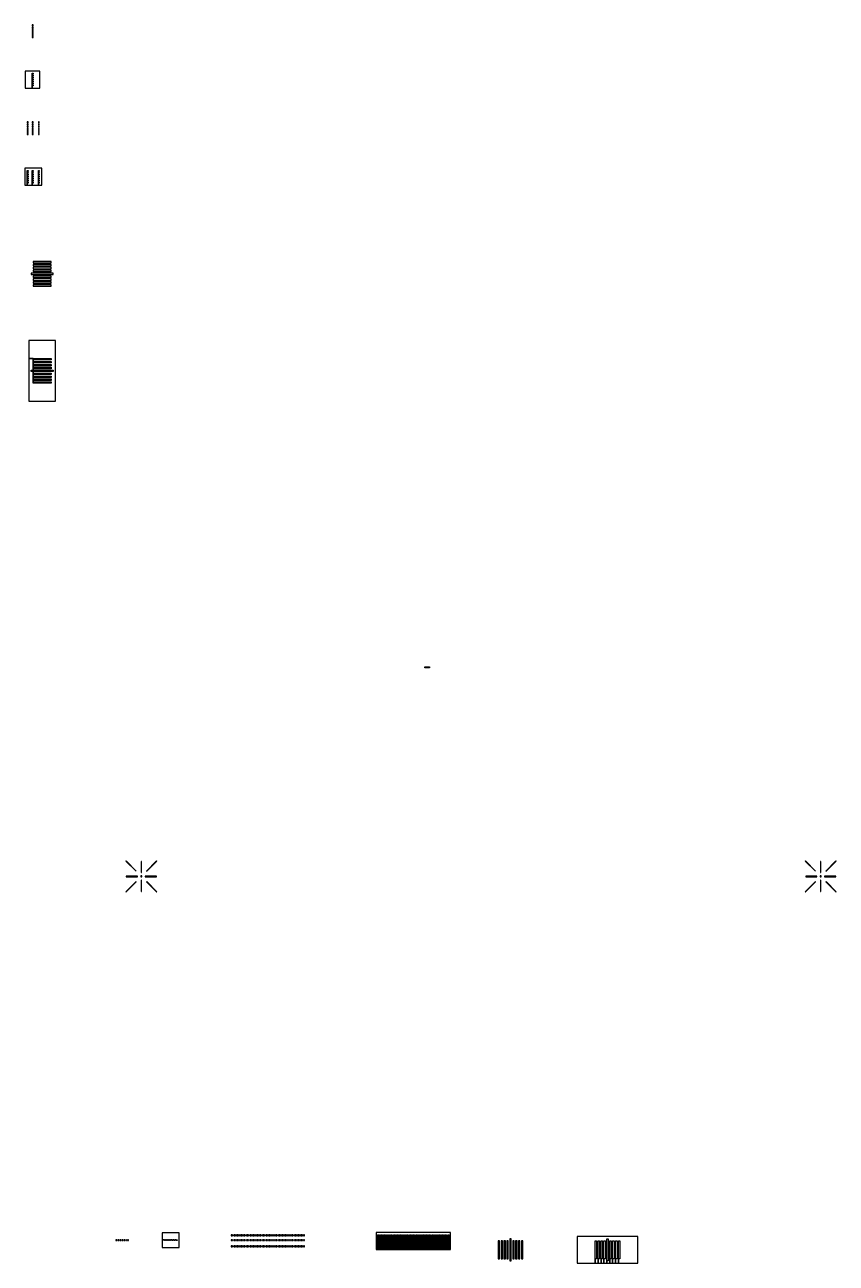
# Model space of a CAD drawing. Extents: x -7680 to 7294, y -7673 to 5744.
# Drawn here: x -7680 to -4336, y -5594 to -492 of the extents above; entities that cross this region are included whole.
import ezdxf

# ---------------------------------------------------------------- set-up
doc = ezdxf.new("R2010")
doc.units = 0
doc.layers.get('0').update_dxf_attribs({"linetype": 'CONTINUOUS'})

msp = doc.modelspace()

# ---------------------------------------------------------------- linework, layer by layer
for points in [[(-7650.5, -495.5), (-7646.5, -495.5), (-7646.5, -491.5), (-7650.5, -491.5), (-7650.5, -495.5)], [(-7650.5, -495.5), (-7646.5, -495.5), (-7646.5, -491.5), (-7650.5, -491.5), (-7650.5, -495.5)], [(-7650.5, -503.5), (-7646.5, -503.5), (-7646.5, -499.5), (-7650.5, -499.5), (-7650.5, -503.5)], [(-7650.5, -503.5), (-7646.5, -503.5), (-7646.5, -499.5), (-7650.5, -499.5), (-7650.5, -503.5)], [(-7650.5, -511.5), (-7646.5, -511.5), (-7646.5, -507.5), (-7650.5, -507.5), (-7650.5, -511.5)], [(-7650.5, -511.5), (-7646.5, -511.5), (-7646.5, -507.5), (-7650.5, -507.5), (-7650.5, -511.5)], [(-7650.5, -519.5), (-7646.5, -519.5), (-7646.5, -515.5), (-7650.5, -515.5), (-7650.5, -519.5)], [(-7650.5, -519.5), (-7646.5, -519.5), (-7646.5, -515.5), (-7650.5, -515.5), (-7650.5, -519.5)], [(-7650.5, -527.5), (-7646.5, -527.5), (-7646.5, -523.5), (-7650.5, -523.5), (-7650.5, -527.5)], [(-7650.5, -527.5), (-7646.5, -527.5), (-7646.5, -523.5), (-7650.5, -523.5), (-7650.5, -527.5)], [(-7650.5, -535.5), (-7646.5, -535.5), (-7646.5, -531.5), (-7650.5, -531.5), (-7650.5, -535.5)], [(-7650.5, -535.5), (-7646.5, -535.5), (-7646.5, -531.5), (-7650.5, -531.5), (-7650.5, -535.5)], [(-7650.5, -543.5), (-7646.5, -543.5), (-7646.5, -539.5), (-7650.5, -539.5), (-7650.5, -543.5)], [(-7650.5, -543.5), (-7646.5, -543.5), (-7646.5, -539.5), (-7650.5, -539.5), (-7650.5, -543.5)], [(-7678.5, -752.5), (-7650.5, -752.5), (-7650.5, -691.5), (-7646.5, -691.5), (-7646.5, -695.5), (-7650.5, -695.5), (-7650.5, -699.5), (-7646.5, -699.5), (-7646.5, -703.5), (-7650.5, -703.5), (-7650.5, -707.5), (-7646.5, -707.5), (-7646.5, -711.5), (-7650.5, -711.5), (-7650.5, -715.5), (-7646.5, -715.5), (-7646.5, -719.5), (-7650.5, -719.5), (-7650.5, -723.5), (-7646.5, -723.5), (-7646.5, -727.5), (-7650.5, -727.5), (-7650.5, -731.5), (-7646.5, -731.5), (-7646.5, -735.5), (-7650.5, -735.5), (-7650.5, -739.5), (-7646.5, -739.5), (-7646.5, -743.5), (-7650.5, -743.5), (-7650.5, -752.5), (-7618.5, -752.5), (-7618.5, -682.5), (-7678.5, -682.5), (-7678.5, -752.5)], [(-7678.5, -752.5), (-7650.5, -752.5), (-7650.5, -691.5), (-7646.5, -691.5), (-7646.5, -695.5), (-7650.5, -695.5), (-7650.5, -699.5), (-7646.5, -699.5), (-7646.5, -703.5), (-7650.5, -703.5), (-7650.5, -707.5), (-7646.5, -707.5), (-7646.5, -711.5), (-7650.5, -711.5), (-7650.5, -715.5), (-7646.5, -715.5), (-7646.5, -719.5), (-7650.5, -719.5), (-7650.5, -723.5), (-7646.5, -723.5), (-7646.5, -727.5), (-7650.5, -727.5), (-7650.5, -731.5), (-7646.5, -731.5), (-7646.5, -735.5), (-7650.5, -735.5), (-7650.5, -739.5), (-7646.5, -739.5), (-7646.5, -743.5), (-7650.5, -743.5), (-7650.5, -752.5), (-7618.5, -752.5), (-7618.5, -682.5), (-7678.5, -682.5), (-7678.5, -752.5)], [(-7670.5, -895.5), (-7666.5, -895.5), (-7666.5, -891.5), (-7670.5, -891.5), (-7670.5, -895.5)], [(-7670.5, -895.5), (-7666.5, -895.5), (-7666.5, -891.5), (-7670.5, -891.5), (-7670.5, -895.5)], [(-7670.5, -903.5), (-7666.5, -903.5), (-7666.5, -899.5), (-7670.5, -899.5), (-7670.5, -903.5)], [(-7670.5, -903.5), (-7666.5, -903.5), (-7666.5, -899.5), (-7670.5, -899.5), (-7670.5, -903.5)], [(-7670.5, -911.5), (-7666.5, -911.5), (-7666.5, -907.5), (-7670.5, -907.5), (-7670.5, -911.5)], [(-7670.5, -911.5), (-7666.5, -911.5), (-7666.5, -907.5), (-7670.5, -907.5), (-7670.5, -911.5)], [(-7670.5, -919.5), (-7666.5, -919.5), (-7666.5, -915.5), (-7670.5, -915.5), (-7670.5, -919.5)], [(-7670.5, -919.5), (-7666.5, -919.5), (-7666.5, -915.5), (-7670.5, -915.5), (-7670.5, -919.5)], [(-7650.5, -895.5), (-7646.5, -895.5), (-7646.5, -891.5), (-7650.5, -891.5), (-7650.5, -895.5)], [(-7650.5, -895.5), (-7646.5, -895.5), (-7646.5, -891.5), (-7650.5, -891.5), (-7650.5, -895.5)], [(-7650.5, -903.5), (-7646.5, -903.5), (-7646.5, -899.5), (-7650.5, -899.5), (-7650.5, -903.5)], [(-7650.5, -903.5), (-7646.5, -903.5), (-7646.5, -899.5), (-7650.5, -899.5), (-7650.5, -903.5)], [(-7650.5, -911.5), (-7646.5, -911.5), (-7646.5, -907.5), (-7650.5, -907.5), (-7650.5, -911.5)], [(-7650.5, -911.5), (-7646.5, -911.5), (-7646.5, -907.5), (-7650.5, -907.5), (-7650.5, -911.5)], [(-7650.5, -919.5), (-7646.5, -919.5), (-7646.5, -915.5), (-7650.5, -915.5), (-7650.5, -919.5)], [(-7650.5, -919.5), (-7646.5, -919.5), (-7646.5, -915.5), (-7650.5, -915.5), (-7650.5, -919.5)], [(-7624.5, -895.5), (-7620.5, -895.5), (-7620.5, -891.5), (-7624.5, -891.5), (-7624.5, -895.5)], [(-7624.5, -895.5), (-7620.5, -895.5), (-7620.5, -891.5), (-7624.5, -891.5), (-7624.5, -895.5)], [(-7624.5, -903.5), (-7620.5, -903.5), (-7620.5, -899.5), (-7624.5, -899.5), (-7624.5, -903.5)], [(-7624.5, -903.5), (-7620.5, -903.5), (-7620.5, -899.5), (-7624.5, -899.5), (-7624.5, -903.5)], [(-7624.5, -911.5), (-7620.5, -911.5), (-7620.5, -907.5), (-7624.5, -907.5), (-7624.5, -911.5)], [(-7624.5, -911.5), (-7620.5, -911.5), (-7620.5, -907.5), (-7624.5, -907.5), (-7624.5, -911.5)], [(-7624.5, -919.5), (-7620.5, -919.5), (-7620.5, -915.5), (-7624.5, -915.5), (-7624.5, -919.5)], [(-7624.5, -919.5), (-7620.5, -919.5), (-7620.5, -915.5), (-7624.5, -915.5), (-7624.5, -919.5)], [(-7670.5, -927.5), (-7666.5, -927.5), (-7666.5, -923.5), (-7670.5, -923.5), (-7670.5, -927.5)], [(-7670.5, -927.5), (-7666.5, -927.5), (-7666.5, -923.5), (-7670.5, -923.5), (-7670.5, -927.5)], [(-7670.5, -935.5), (-7666.5, -935.5), (-7666.5, -931.5), (-7670.5, -931.5), (-7670.5, -935.5)], [(-7670.5, -935.5), (-7666.5, -935.5), (-7666.5, -931.5), (-7670.5, -931.5), (-7670.5, -935.5)], [(-7670.5, -943.5), (-7666.5, -943.5), (-7666.5, -939.5), (-7670.5, -939.5), (-7670.5, -943.5)], [(-7670.5, -943.5), (-7666.5, -943.5), (-7666.5, -939.5), (-7670.5, -939.5), (-7670.5, -943.5)], [(-7650.5, -927.5), (-7646.5, -927.5), (-7646.5, -923.5), (-7650.5, -923.5), (-7650.5, -927.5)], [(-7650.5, -927.5), (-7646.5, -927.5), (-7646.5, -923.5), (-7650.5, -923.5), (-7650.5, -927.5)], [(-7650.5, -935.5), (-7646.5, -935.5), (-7646.5, -931.5), (-7650.5, -931.5), (-7650.5, -935.5)], [(-7650.5, -935.5), (-7646.5, -935.5), (-7646.5, -931.5), (-7650.5, -931.5), (-7650.5, -935.5)], [(-7650.5, -943.5), (-7646.5, -943.5), (-7646.5, -939.5), (-7650.5, -939.5), (-7650.5, -943.5)], [(-7650.5, -943.5), (-7646.5, -943.5), (-7646.5, -939.5), (-7650.5, -939.5), (-7650.5, -943.5)], [(-7624.5, -927.5), (-7620.5, -927.5), (-7620.5, -923.5), (-7624.5, -923.5), (-7624.5, -927.5)], [(-7624.5, -927.5), (-7620.5, -927.5), (-7620.5, -923.5), (-7624.5, -923.5), (-7624.5, -927.5)], [(-7624.5, -935.5), (-7620.5, -935.5), (-7620.5, -931.5), (-7624.5, -931.5), (-7624.5, -935.5)], [(-7624.5, -935.5), (-7620.5, -935.5), (-7620.5, -931.5), (-7624.5, -931.5), (-7624.5, -935.5)], [(-7624.5, -943.5), (-7620.5, -943.5), (-7620.5, -939.5), (-7624.5, -939.5), (-7624.5, -943.5)], [(-7624.5, -943.5), (-7620.5, -943.5), (-7620.5, -939.5), (-7624.5, -939.5), (-7624.5, -943.5)], [(-7680.5, -1152.5), (-7670.5, -1152.5), (-7670.5, -1091.5), (-7666.5, -1091.5), (-7666.5, -1095.5), (-7670.5, -1095.5), (-7670.5, -1099.5), (-7666.5, -1099.5), (-7666.5, -1103.5), (-7670.5, -1103.5), (-7670.5, -1107.5), (-7666.5, -1107.5), (-7666.5, -1111.5), (-7670.5, -1111.5), (-7670.5, -1115.5), (-7666.5, -1115.5), (-7666.5, -1119.5), (-7670.5, -1119.5), (-7670.5, -1123.5), (-7666.5, -1123.5), (-7666.5, -1127.5), (-7670.5, -1127.5), (-7670.5, -1131.5), (-7666.5, -1131.5), (-7666.5, -1135.5), (-7670.5, -1135.5), (-7670.5, -1139.5), (-7666.5, -1139.5), (-7666.5, -1143.5), (-7670.5, -1143.5), (-7670.5, -1152.5), (-7650.5, -1152.5), (-7650.5, -1091.5), (-7646.5, -1091.5), (-7646.5, -1095.5), (-7650.5, -1095.5), (-7650.5, -1099.5), (-7646.5, -1099.5), (-7646.5, -1103.5), (-7650.5, -1103.5), (-7650.5, -1107.5), (-7646.5, -1107.5), (-7646.5, -1111.5), (-7650.5, -1111.5), (-7650.5, -1115.5), (-7646.5, -1115.5), (-7646.5, -1119.5), (-7650.5, -1119.5), (-7650.5, -1123.5), (-7646.5, -1123.5), (-7646.5, -1127.5), (-7650.5, -1127.5), (-7650.5, -1131.5), (-7646.5, -1131.5), (-7646.5, -1135.5), (-7650.5, -1135.5), (-7650.5, -1139.5), (-7646.5, -1139.5), (-7646.5, -1143.5), (-7650.5, -1143.5), (-7650.5, -1152.5), (-7624.5, -1152.5), (-7624.5, -1091.5), (-7620.5, -1091.5), (-7620.5, -1095.5), (-7624.5, -1095.5), (-7624.5, -1099.5), (-7620.5, -1099.5), (-7620.5, -1103.5), (-7624.5, -1103.5), (-7624.5, -1107.5), (-7620.5, -1107.5), (-7620.5, -1111.5), (-7624.5, -1111.5), (-7624.5, -1115.5), (-7620.5, -1115.5), (-7620.5, -1119.5), (-7624.5, -1119.5), (-7624.5, -1123.5), (-7620.5, -1123.5), (-7620.5, -1127.5), (-7624.5, -1127.5), (-7624.5, -1131.5), (-7620.5, -1131.5), (-7620.5, -1135.5), (-7624.5, -1135.5), (-7624.5, -1139.5), (-7620.5, -1139.5), (-7620.5, -1143.5), (-7624.5, -1143.5), (-7624.5, -1152.5), (-7610.5, -1152.5), (-7610.5, -1082.5), (-7680.5, -1082.5), (-7680.5, -1152.5)], [(-7680.5, -1152.5), (-7670.5, -1152.5), (-7670.5, -1091.5), (-7666.5, -1091.5), (-7666.5, -1095.5), (-7670.5, -1095.5), (-7670.5, -1099.5), (-7666.5, -1099.5), (-7666.5, -1103.5), (-7670.5, -1103.5), (-7670.5, -1107.5), (-7666.5, -1107.5), (-7666.5, -1111.5), (-7670.5, -1111.5), (-7670.5, -1115.5), (-7666.5, -1115.5), (-7666.5, -1119.5), (-7670.5, -1119.5), (-7670.5, -1123.5), (-7666.5, -1123.5), (-7666.5, -1127.5), (-7670.5, -1127.5), (-7670.5, -1131.5), (-7666.5, -1131.5), (-7666.5, -1135.5), (-7670.5, -1135.5), (-7670.5, -1139.5), (-7666.5, -1139.5), (-7666.5, -1143.5), (-7670.5, -1143.5), (-7670.5, -1152.5), (-7650.5, -1152.5), (-7650.5, -1091.5), (-7646.5, -1091.5), (-7646.5, -1095.5), (-7650.5, -1095.5), (-7650.5, -1099.5), (-7646.5, -1099.5), (-7646.5, -1103.5), (-7650.5, -1103.5), (-7650.5, -1107.5), (-7646.5, -1107.5), (-7646.5, -1111.5), (-7650.5, -1111.5), (-7650.5, -1115.5), (-7646.5, -1115.5), (-7646.5, -1119.5), (-7650.5, -1119.5), (-7650.5, -1123.5), (-7646.5, -1123.5), (-7646.5, -1127.5), (-7650.5, -1127.5), (-7650.5, -1131.5), (-7646.5, -1131.5), (-7646.5, -1135.5), (-7650.5, -1135.5), (-7650.5, -1139.5), (-7646.5, -1139.5), (-7646.5, -1143.5), (-7650.5, -1143.5), (-7650.5, -1152.5), (-7624.5, -1152.5), (-7624.5, -1091.5), (-7620.5, -1091.5), (-7620.5, -1095.5), (-7624.5, -1095.5), (-7624.5, -1099.5), (-7620.5, -1099.5), (-7620.5, -1103.5), (-7624.5, -1103.5), (-7624.5, -1107.5), (-7620.5, -1107.5), (-7620.5, -1111.5), (-7624.5, -1111.5), (-7624.5, -1115.5), (-7620.5, -1115.5), (-7620.5, -1119.5), (-7624.5, -1119.5), (-7624.5, -1123.5), (-7620.5, -1123.5), (-7620.5, -1127.5), (-7624.5, -1127.5), (-7624.5, -1131.5), (-7620.5, -1131.5), (-7620.5, -1135.5), (-7624.5, -1135.5), (-7624.5, -1139.5), (-7620.5, -1139.5), (-7620.5, -1143.5), (-7624.5, -1143.5), (-7624.5, -1152.5), (-7610.5, -1152.5), (-7610.5, -1082.5), (-7680.5, -1082.5), (-7680.5, -1152.5)], [(-7646, -1472.5), (-7571, -1472.5), (-7571, -1466.5), (-7646, -1466.5), (-7646, -1472.5)], [(-7646, -1472.5), (-7571, -1472.5), (-7571, -1466.5), (-7646, -1466.5), (-7646, -1472.5)], [(-7646, -1484.5), (-7571, -1484.5), (-7571, -1478.5), (-7646, -1478.5), (-7646, -1484.5)], [(-7646, -1484.5), (-7571, -1484.5), (-7571, -1478.5), (-7646, -1478.5), (-7646, -1484.5)], [(-7653.5, -1520.5), (-7563.5, -1520.5), (-7563.5, -1514.5), (-7653.5, -1514.5), (-7653.5, -1520.5)], [(-7653.5, -1520.5), (-7563.5, -1520.5), (-7563.5, -1514.5), (-7653.5, -1514.5), (-7653.5, -1520.5)], [(-7646, -1496.5), (-7571, -1496.5), (-7571, -1490.5), (-7646, -1490.5), (-7646, -1496.5)], [(-7646, -1496.5), (-7571, -1496.5), (-7571, -1490.5), (-7646, -1490.5), (-7646, -1496.5)], [(-7646, -1508.5), (-7571, -1508.5), (-7571, -1502.5), (-7646, -1502.5), (-7646, -1508.5)], [(-7646, -1508.5), (-7571, -1508.5), (-7571, -1502.5), (-7646, -1502.5), (-7646, -1508.5)], [(-7646, -1532.5), (-7571, -1532.5), (-7571, -1526.5), (-7646, -1526.5), (-7646, -1532.5)], [(-7646, -1532.5), (-7571, -1532.5), (-7571, -1526.5), (-7646, -1526.5), (-7646, -1532.5)], [(-7646, -1544.5), (-7571, -1544.5), (-7571, -1538.5), (-7646, -1538.5), (-7646, -1544.5)], [(-7646, -1544.5), (-7571, -1544.5), (-7571, -1538.5), (-7646, -1538.5), (-7646, -1544.5)], [(-7646, -1556.5), (-7571, -1556.5), (-7571, -1550.5), (-7646, -1550.5), (-7646, -1556.5)], [(-7646, -1556.5), (-7571, -1556.5), (-7571, -1550.5), (-7646, -1550.5), (-7646, -1556.5)], [(-7646, -1568.5), (-7571, -1568.5), (-7571, -1562.5), (-7646, -1562.5), (-7646, -1568.5)], [(-7646, -1568.5), (-7571, -1568.5), (-7571, -1562.5), (-7646, -1562.5), (-7646, -1568.5)], [(-7663.5, -2042.5), (-7553.5, -2042.5), (-7553.5, -1792.5), (-7663.5, -1792.5), (-7663.5, -1866.5), (-7571, -1866.5), (-7571, -1872.5), (-7646, -1872.5), (-7646, -1878.5), (-7571, -1878.5), (-7571, -1884.5), (-7646, -1884.5), (-7646, -1890.5), (-7571, -1890.5), (-7571, -1896.5), (-7646, -1896.5), (-7646, -1902.5), (-7571, -1902.5), (-7571, -1908.5), (-7646, -1908.5), (-7646, -1914.5), (-7563.5, -1914.5), (-7563.5, -1920.5), (-7646, -1920.5), (-7646, -1926.5), (-7571, -1926.5), (-7571, -1932.5), (-7646, -1932.5), (-7646, -1938.5), (-7571, -1938.5), (-7571, -1944.5), (-7646, -1944.5), (-7646, -1950.5), (-7571, -1950.5), (-7571, -1956.5), (-7646, -1956.5), (-7646, -1962.5), (-7571, -1962.5), (-7571, -1968.5), (-7646, -1968.5), (-7646, -1920.5), (-7653.5, -1920.5), (-7653.5, -1914.5), (-7646, -1914.5), (-7646, -1866.5), (-7663.5, -1866.5), (-7663.5, -2042.5)], [(-7663.5, -2042.5), (-7553.5, -2042.5), (-7553.5, -1792.5), (-7663.5, -1792.5), (-7663.5, -1866.5), (-7571, -1866.5), (-7571, -1872.5), (-7646, -1872.5), (-7646, -1878.5), (-7571, -1878.5), (-7571, -1884.5), (-7646, -1884.5), (-7646, -1890.5), (-7571, -1890.5), (-7571, -1896.5), (-7646, -1896.5), (-7646, -1902.5), (-7571, -1902.5), (-7571, -1908.5), (-7646, -1908.5), (-7646, -1914.5), (-7563.5, -1914.5), (-7563.5, -1920.5), (-7646, -1920.5), (-7646, -1926.5), (-7571, -1926.5), (-7571, -1932.5), (-7646, -1932.5), (-7646, -1938.5), (-7571, -1938.5), (-7571, -1944.5), (-7646, -1944.5), (-7646, -1950.5), (-7571, -1950.5), (-7571, -1956.5), (-7646, -1956.5), (-7646, -1962.5), (-7571, -1962.5), (-7571, -1968.5), (-7646, -1968.5), (-7646, -1920.5), (-7653.5, -1920.5), (-7653.5, -1914.5), (-7646, -1914.5), (-7646, -1866.5), (-7663.5, -1866.5), (-7663.5, -2042.5)], [(-6032, -3137), (-6012.5, -3137), (-6012.5, -3140), (-6032, -3140), (-6032, -3137)], [(-7222, -3979), (-7221, -3978), (-7263, -3936), (-7264, -3937), (-7222, -3979)], [(-7201, -3984), (-7199, -3984), (-7199, -3938), (-7201, -3938), (-7201, -3984)], [(-7178, -3979), (-7136, -3937), (-7137, -3936), (-7179, -3978), (-7178, -3979)], [(-4422, -3979), (-4421, -3978), (-4463, -3936), (-4464, -3937), (-4422, -3979)], [(-4401, -3984), (-4399, -3984), (-4399, -3938), (-4401, -3938), (-4401, -3984)], [(-4378, -3979), (-4336, -3937), (-4337, -3936), (-4379, -3978), (-4378, -3979)], [(-7263, -4064), (-7221, -4022), (-7222, -4021), (-7264, -4063), (-7263, -4064)], [(-7262, -4001), (-7216, -4001), (-7216, -3999), (-7262, -3999), (-7262, -4001)], [(-7202, -4002), (-7198, -4002), (-7198, -3998), (-7202, -3998), (-7202, -4002)], [(-7201, -4062), (-7199, -4062), (-7199, -4016), (-7201, -4016), (-7201, -4062)], [(-7184, -4001), (-7138, -4001), (-7138, -3999), (-7184, -3999), (-7184, -4001)], [(-7137, -4064), (-7136, -4063), (-7178, -4021), (-7179, -4022), (-7137, -4064)], [(-4463, -4064), (-4421, -4022), (-4422, -4021), (-4464, -4063), (-4463, -4064)], [(-4462, -4001), (-4416, -4001), (-4416, -3999), (-4462, -3999), (-4462, -4001)], [(-4402, -4002), (-4398, -4002), (-4398, -3998), (-4402, -3998), (-4402, -4002)], [(-4401, -4062), (-4399, -4062), (-4399, -4016), (-4401, -4016), (-4401, -4062)], [(-4384, -4001), (-4338, -4001), (-4338, -3999), (-4384, -3999), (-4384, -4001)], [(-4337, -4064), (-4336, -4063), (-4378, -4021), (-4379, -4022), (-4337, -4064)], [(-7304.5, -5500.5), (-7300.5, -5500.5), (-7300.5, -5496.5), (-7304.5, -5496.5), (-7304.5, -5500.5)], [(-7296.5, -5500.5), (-7292.5, -5500.5), (-7292.5, -5496.5), (-7296.5, -5496.5), (-7296.5, -5500.5)], [(-7288.5, -5500.5), (-7284.5, -5500.5), (-7284.5, -5496.5), (-7288.5, -5496.5), (-7288.5, -5500.5)], [(-7280.5, -5500.5), (-7276.5, -5500.5), (-7276.5, -5496.5), (-7280.5, -5496.5), (-7280.5, -5500.5)], [(-7272.5, -5500.5), (-7268.5, -5500.5), (-7268.5, -5496.5), (-7272.5, -5496.5), (-7272.5, -5500.5)], [(-7264.5, -5500.5), (-7260.5, -5500.5), (-7260.5, -5496.5), (-7264.5, -5496.5), (-7264.5, -5500.5)], [(-7256.5, -5500.5), (-7252.5, -5500.5), (-7252.5, -5496.5), (-7256.5, -5496.5), (-7256.5, -5500.5)], [(-7113.5, -5528.5), (-7043.5, -5528.5), (-7043.5, -5468.5), (-7113.5, -5468.5), (-7113.5, -5496.5), (-7052.5, -5496.5), (-7052.5, -5500.5), (-7056.5, -5500.5), (-7056.5, -5496.5), (-7060.5, -5496.5), (-7060.5, -5500.5), (-7064.5, -5500.5), (-7064.5, -5496.5), (-7068.5, -5496.5), (-7068.5, -5500.5), (-7072.5, -5500.5), (-7072.5, -5496.5), (-7076.5, -5496.5), (-7076.5, -5500.5), (-7080.5, -5500.5), (-7080.5, -5496.5), (-7084.5, -5496.5), (-7084.5, -5500.5), (-7088.5, -5500.5), (-7088.5, -5496.5), (-7092.5, -5496.5), (-7092.5, -5500.5), (-7096.5, -5500.5), (-7096.5, -5496.5), (-7100.5, -5496.5), (-7100.5, -5500.5), (-7104.5, -5500.5), (-7104.5, -5496.5), (-7113.5, -5496.5), (-7113.5, -5528.5)], [(-6830, -5480.5), (-6827, -5480.5), (-6827, -5476.5), (-6830, -5476.5), (-6830, -5480.5)], [(-6830, -5500.5), (-6827, -5500.5), (-6827, -5496.5), (-6830, -5496.5), (-6830, -5500.5)], [(-6824, -5480.5), (-6821, -5480.5), (-6821, -5476.5), (-6824, -5476.5), (-6824, -5480.5)], [(-6824, -5500.5), (-6821, -5500.5), (-6821, -5496.5), (-6824, -5496.5), (-6824, -5500.5)], [(-6818, -5480.5), (-6815, -5480.5), (-6815, -5476.5), (-6818, -5476.5), (-6818, -5480.5)], [(-6818, -5500.5), (-6815, -5500.5), (-6815, -5496.5), (-6818, -5496.5), (-6818, -5500.5)], [(-6812, -5480.5), (-6809, -5480.5), (-6809, -5476.5), (-6812, -5476.5), (-6812, -5480.5)], [(-6812, -5500.5), (-6809, -5500.5), (-6809, -5496.5), (-6812, -5496.5), (-6812, -5500.5)], [(-6806, -5480.5), (-6803, -5480.5), (-6803, -5476.5), (-6806, -5476.5), (-6806, -5480.5)], [(-6806, -5500.5), (-6803, -5500.5), (-6803, -5496.5), (-6806, -5496.5), (-6806, -5500.5)], [(-6800, -5480.5), (-6797, -5480.5), (-6797, -5476.5), (-6800, -5476.5), (-6800, -5480.5)], [(-6800, -5500.5), (-6797, -5500.5), (-6797, -5496.5), (-6800, -5496.5), (-6800, -5500.5)], [(-6794, -5480.5), (-6791, -5480.5), (-6791, -5476.5), (-6794, -5476.5), (-6794, -5480.5)], [(-6794, -5500.5), (-6791, -5500.5), (-6791, -5496.5), (-6794, -5496.5), (-6794, -5500.5)], [(-6788, -5480.5), (-6785, -5480.5), (-6785, -5476.5), (-6788, -5476.5), (-6788, -5480.5)], [(-6788, -5500.5), (-6785, -5500.5), (-6785, -5496.5), (-6788, -5496.5), (-6788, -5500.5)], [(-6782, -5480.5), (-6779, -5480.5), (-6779, -5476.5), (-6782, -5476.5), (-6782, -5480.5)], [(-6782, -5500.5), (-6779, -5500.5), (-6779, -5496.5), (-6782, -5496.5), (-6782, -5500.5)], [(-6776, -5480.5), (-6773, -5480.5), (-6773, -5476.5), (-6776, -5476.5), (-6776, -5480.5)], [(-6776, -5500.5), (-6773, -5500.5), (-6773, -5496.5), (-6776, -5496.5), (-6776, -5500.5)], [(-6770, -5480.5), (-6767, -5480.5), (-6767, -5476.5), (-6770, -5476.5), (-6770, -5480.5)], [(-6770, -5500.5), (-6767, -5500.5), (-6767, -5496.5), (-6770, -5496.5), (-6770, -5500.5)], [(-6764, -5480.5), (-6761, -5480.5), (-6761, -5476.5), (-6764, -5476.5), (-6764, -5480.5)], [(-6764, -5500.5), (-6761, -5500.5), (-6761, -5496.5), (-6764, -5496.5), (-6764, -5500.5)], [(-6758, -5480.5), (-6755, -5480.5), (-6755, -5476.5), (-6758, -5476.5), (-6758, -5480.5)], [(-6758, -5500.5), (-6755, -5500.5), (-6755, -5496.5), (-6758, -5496.5), (-6758, -5500.5)], [(-6752, -5480.5), (-6749, -5480.5), (-6749, -5476.5), (-6752, -5476.5), (-6752, -5480.5)], [(-6752, -5500.5), (-6749, -5500.5), (-6749, -5496.5), (-6752, -5496.5), (-6752, -5500.5)], [(-6746, -5480.5), (-6743, -5480.5), (-6743, -5476.5), (-6746, -5476.5), (-6746, -5480.5)], [(-6746, -5500.5), (-6743, -5500.5), (-6743, -5496.5), (-6746, -5496.5), (-6746, -5500.5)], [(-6740, -5480.5), (-6737, -5480.5), (-6737, -5476.5), (-6740, -5476.5), (-6740, -5480.5)], [(-6740, -5500.5), (-6737, -5500.5), (-6737, -5496.5), (-6740, -5496.5), (-6740, -5500.5)], [(-6734, -5480.5), (-6731, -5480.5), (-6731, -5476.5), (-6734, -5476.5), (-6734, -5480.5)], [(-6734, -5500.5), (-6731, -5500.5), (-6731, -5496.5), (-6734, -5496.5), (-6734, -5500.5)], [(-6728, -5480.5), (-6725, -5480.5), (-6725, -5476.5), (-6728, -5476.5), (-6728, -5480.5)], [(-6728, -5500.5), (-6725, -5500.5), (-6725, -5496.5), (-6728, -5496.5), (-6728, -5500.5)], [(-6722, -5480.5), (-6719, -5480.5), (-6719, -5476.5), (-6722, -5476.5), (-6722, -5480.5)], [(-6722, -5500.5), (-6719, -5500.5), (-6719, -5496.5), (-6722, -5496.5), (-6722, -5500.5)], [(-6716, -5480.5), (-6713, -5480.5), (-6713, -5476.5), (-6716, -5476.5), (-6716, -5480.5)], [(-6716, -5500.5), (-6713, -5500.5), (-6713, -5496.5), (-6716, -5496.5), (-6716, -5500.5)], [(-6710, -5480.5), (-6707, -5480.5), (-6707, -5476.5), (-6710, -5476.5), (-6710, -5480.5)], [(-6710, -5500.5), (-6707, -5500.5), (-6707, -5496.5), (-6710, -5496.5), (-6710, -5500.5)], [(-6704, -5480.5), (-6701, -5480.5), (-6701, -5476.5), (-6704, -5476.5), (-6704, -5480.5)], [(-6704, -5500.5), (-6701, -5500.5), (-6701, -5496.5), (-6704, -5496.5), (-6704, -5500.5)], [(-6698, -5480.5), (-6695, -5480.5), (-6695, -5476.5), (-6698, -5476.5), (-6698, -5480.5)], [(-6698, -5500.5), (-6695, -5500.5), (-6695, -5496.5), (-6698, -5496.5), (-6698, -5500.5)], [(-6692, -5480.5), (-6689, -5480.5), (-6689, -5476.5), (-6692, -5476.5), (-6692, -5480.5)], [(-6692, -5500.5), (-6689, -5500.5), (-6689, -5496.5), (-6692, -5496.5), (-6692, -5500.5)], [(-6686, -5480.5), (-6683, -5480.5), (-6683, -5476.5), (-6686, -5476.5), (-6686, -5480.5)], [(-6686, -5500.5), (-6683, -5500.5), (-6683, -5496.5), (-6686, -5496.5), (-6686, -5500.5)], [(-6680, -5480.5), (-6677, -5480.5), (-6677, -5476.5), (-6680, -5476.5), (-6680, -5480.5)], [(-6680, -5500.5), (-6677, -5500.5), (-6677, -5496.5), (-6680, -5496.5), (-6680, -5500.5)], [(-6674, -5480.5), (-6671, -5480.5), (-6671, -5476.5), (-6674, -5476.5), (-6674, -5480.5)], [(-6674, -5500.5), (-6671, -5500.5), (-6671, -5496.5), (-6674, -5496.5), (-6674, -5500.5)], [(-6668, -5480.5), (-6665, -5480.5), (-6665, -5476.5), (-6668, -5476.5), (-6668, -5480.5)], [(-6668, -5500.5), (-6665, -5500.5), (-6665, -5496.5), (-6668, -5496.5), (-6668, -5500.5)], [(-6662, -5480.5), (-6659, -5480.5), (-6659, -5476.5), (-6662, -5476.5), (-6662, -5480.5)], [(-6662, -5500.5), (-6659, -5500.5), (-6659, -5496.5), (-6662, -5496.5), (-6662, -5500.5)], [(-6656, -5480.5), (-6653, -5480.5), (-6653, -5476.5), (-6656, -5476.5), (-6656, -5480.5)], [(-6656, -5500.5), (-6653, -5500.5), (-6653, -5496.5), (-6656, -5496.5), (-6656, -5500.5)], [(-6650, -5480.5), (-6647, -5480.5), (-6647, -5476.5), (-6650, -5476.5), (-6650, -5480.5)], [(-6650, -5500.5), (-6647, -5500.5), (-6647, -5496.5), (-6650, -5496.5), (-6650, -5500.5)], [(-6644, -5480.5), (-6641, -5480.5), (-6641, -5476.5), (-6644, -5476.5), (-6644, -5480.5)], [(-6644, -5500.5), (-6641, -5500.5), (-6641, -5496.5), (-6644, -5496.5), (-6644, -5500.5)], [(-6638, -5480.5), (-6635, -5480.5), (-6635, -5476.5), (-6638, -5476.5), (-6638, -5480.5)], [(-6638, -5500.5), (-6635, -5500.5), (-6635, -5496.5), (-6638, -5496.5), (-6638, -5500.5)], [(-6632, -5480.5), (-6629, -5480.5), (-6629, -5476.5), (-6632, -5476.5), (-6632, -5480.5)], [(-6632, -5500.5), (-6629, -5500.5), (-6629, -5496.5), (-6632, -5496.5), (-6632, -5500.5)], [(-6626, -5480.5), (-6623, -5480.5), (-6623, -5476.5), (-6626, -5476.5), (-6626, -5480.5)], [(-6626, -5500.5), (-6623, -5500.5), (-6623, -5496.5), (-6626, -5496.5), (-6626, -5500.5)], [(-6620, -5480.5), (-6617, -5480.5), (-6617, -5476.5), (-6620, -5476.5), (-6620, -5480.5)], [(-6620, -5500.5), (-6617, -5500.5), (-6617, -5496.5), (-6620, -5496.5), (-6620, -5500.5)], [(-6614, -5480.5), (-6611, -5480.5), (-6611, -5476.5), (-6614, -5476.5), (-6614, -5480.5)], [(-6614, -5500.5), (-6611, -5500.5), (-6611, -5496.5), (-6614, -5496.5), (-6614, -5500.5)], [(-6608, -5480.5), (-6605, -5480.5), (-6605, -5476.5), (-6608, -5476.5), (-6608, -5480.5)], [(-6608, -5500.5), (-6605, -5500.5), (-6605, -5496.5), (-6608, -5496.5), (-6608, -5500.5)], [(-6602, -5480.5), (-6599, -5480.5), (-6599, -5476.5), (-6602, -5476.5), (-6602, -5480.5)], [(-6602, -5500.5), (-6599, -5500.5), (-6599, -5496.5), (-6602, -5496.5), (-6602, -5500.5)], [(-6596, -5480.5), (-6593, -5480.5), (-6593, -5476.5), (-6596, -5476.5), (-6596, -5480.5)], [(-6596, -5500.5), (-6593, -5500.5), (-6593, -5496.5), (-6596, -5496.5), (-6596, -5500.5)], [(-6590, -5480.5), (-6587, -5480.5), (-6587, -5476.5), (-6590, -5476.5), (-6590, -5480.5)], [(-6590, -5500.5), (-6587, -5500.5), (-6587, -5496.5), (-6590, -5496.5), (-6590, -5500.5)], [(-6584, -5480.5), (-6581, -5480.5), (-6581, -5476.5), (-6584, -5476.5), (-6584, -5480.5)], [(-6584, -5500.5), (-6581, -5500.5), (-6581, -5496.5), (-6584, -5496.5), (-6584, -5500.5)], [(-6578, -5480.5), (-6575, -5480.5), (-6575, -5476.5), (-6578, -5476.5), (-6578, -5480.5)], [(-6578, -5500.5), (-6575, -5500.5), (-6575, -5496.5), (-6578, -5496.5), (-6578, -5500.5)], [(-6572, -5480.5), (-6569, -5480.5), (-6569, -5476.5), (-6572, -5476.5), (-6572, -5480.5)], [(-6572, -5500.5), (-6569, -5500.5), (-6569, -5496.5), (-6572, -5496.5), (-6572, -5500.5)], [(-6566, -5480.5), (-6563, -5480.5), (-6563, -5476.5), (-6566, -5476.5), (-6566, -5480.5)], [(-6566, -5500.5), (-6563, -5500.5), (-6563, -5496.5), (-6566, -5496.5), (-6566, -5500.5)], [(-6560, -5480.5), (-6557, -5480.5), (-6557, -5476.5), (-6560, -5476.5), (-6560, -5480.5)], [(-6560, -5500.5), (-6557, -5500.5), (-6557, -5496.5), (-6560, -5496.5), (-6560, -5500.5)], [(-6554, -5480.5), (-6551, -5480.5), (-6551, -5476.5), (-6554, -5476.5), (-6554, -5480.5)], [(-6554, -5500.5), (-6551, -5500.5), (-6551, -5496.5), (-6554, -5496.5), (-6554, -5500.5)], [(-6548, -5480.5), (-6545, -5480.5), (-6545, -5476.5), (-6548, -5476.5), (-6548, -5480.5)], [(-6548, -5500.5), (-6545, -5500.5), (-6545, -5496.5), (-6548, -5496.5), (-6548, -5500.5)], [(-6542, -5480.5), (-6539, -5480.5), (-6539, -5476.5), (-6542, -5476.5), (-6542, -5480.5)], [(-6542, -5500.5), (-6539, -5500.5), (-6539, -5496.5), (-6542, -5496.5), (-6542, -5500.5)], [(-6536, -5480.5), (-6533, -5480.5), (-6533, -5476.5), (-6536, -5476.5), (-6536, -5480.5)], [(-6536, -5500.5), (-6533, -5500.5), (-6533, -5496.5), (-6536, -5496.5), (-6536, -5500.5)], [(-6530, -5480.5), (-6527, -5480.5), (-6527, -5476.5), (-6530, -5476.5), (-6530, -5480.5)], [(-6530, -5500.5), (-6527, -5500.5), (-6527, -5496.5), (-6530, -5496.5), (-6530, -5500.5)], [(-6231.5, -5536.5), (-6230, -5536.5), (-6230, -5476.5), (-6227, -5476.5), (-6227, -5480.5), (-6230, -5480.5), (-6230, -5496.5), (-6227, -5496.5), (-6227, -5500.5), (-6230, -5500.5), (-6230, -5522.5), (-6227, -5522.5), (-6227, -5526.5), (-6230, -5526.5), (-6230, -5536.5), (-6224, -5536.5), (-6224, -5476.5), (-6221, -5476.5), (-6221, -5480.5), (-6224, -5480.5), (-6224, -5496.5), (-6221, -5496.5), (-6221, -5500.5), (-6224, -5500.5), (-6224, -5522.5), (-6221, -5522.5), (-6221, -5526.5), (-6224, -5526.5), (-6224, -5536.5), (-6218, -5536.5), (-6218, -5476.5), (-6215, -5476.5), (-6215, -5480.5), (-6218, -5480.5), (-6218, -5496.5), (-6215, -5496.5), (-6215, -5500.5), (-6218, -5500.5), (-6218, -5522.5), (-6215, -5522.5), (-6215, -5526.5), (-6218, -5526.5), (-6218, -5536.5), (-6212, -5536.5), (-6212, -5476.5), (-6209, -5476.5), (-6209, -5480.5), (-6212, -5480.5), (-6212, -5496.5), (-6209, -5496.5), (-6209, -5500.5), (-6212, -5500.5), (-6212, -5522.5), (-6209, -5522.5), (-6209, -5526.5), (-6212, -5526.5), (-6212, -5536.5), (-6206, -5536.5), (-6206, -5476.5), (-6203, -5476.5), (-6203, -5480.5), (-6206, -5480.5), (-6206, -5496.5), (-6203, -5496.5), (-6203, -5500.5), (-6206, -5500.5), (-6206, -5522.5), (-6203, -5522.5), (-6203, -5526.5), (-6206, -5526.5), (-6206, -5536.5), (-6200, -5536.5), (-6200, -5476.5), (-6197, -5476.5), (-6197, -5480.5), (-6200, -5480.5), (-6200, -5496.5), (-6197, -5496.5), (-6197, -5500.5), (-6200, -5500.5), (-6200, -5522.5), (-6197, -5522.5), (-6197, -5526.5), (-6200, -5526.5), (-6200, -5536.5), (-6194, -5536.5), (-6194, -5476.5), (-6191, -5476.5), (-6191, -5480.5), (-6194, -5480.5), (-6194, -5496.5), (-6191, -5496.5), (-6191, -5500.5), (-6194, -5500.5), (-6194, -5522.5), (-6191, -5522.5), (-6191, -5526.5), (-6194, -5526.5), (-6194, -5536.5), (-6188, -5536.5), (-6188, -5476.5), (-6185, -5476.5), (-6185, -5480.5), (-6188, -5480.5), (-6188, -5496.5), (-6185, -5496.5), (-6185, -5500.5), (-6188, -5500.5), (-6188, -5522.5), (-6185, -5522.5), (-6185, -5526.5), (-6188, -5526.5), (-6188, -5536.5), (-6182, -5536.5), (-6182, -5476.5), (-6179, -5476.5), (-6179, -5480.5), (-6182, -5480.5), (-6182, -5496.5), (-6179, -5496.5), (-6179, -5500.5), (-6182, -5500.5), (-6182, -5522.5), (-6179, -5522.5), (-6179, -5526.5), (-6182, -5526.5), (-6182, -5536.5), (-6176, -5536.5), (-6176, -5476.5), (-6173, -5476.5), (-6173, -5480.5), (-6176, -5480.5), (-6176, -5496.5), (-6173, -5496.5), (-6173, -5500.5), (-6176, -5500.5), (-6176, -5522.5), (-6173, -5522.5), (-6173, -5526.5), (-6176, -5526.5), (-6176, -5536.5), (-6170, -5536.5), (-6170, -5476.5), (-6167, -5476.5), (-6167, -5480.5), (-6170, -5480.5), (-6170, -5496.5), (-6167, -5496.5), (-6167, -5500.5), (-6170, -5500.5), (-6170, -5522.5), (-6167, -5522.5), (-6167, -5526.5), (-6170, -5526.5), (-6170, -5536.5), (-6164, -5536.5), (-6164, -5476.5), (-6161, -5476.5), (-6161, -5480.5), (-6164, -5480.5), (-6164, -5496.5), (-6161, -5496.5), (-6161, -5500.5), (-6164, -5500.5), (-6164, -5522.5), (-6161, -5522.5), (-6161, -5526.5), (-6164, -5526.5), (-6164, -5536.5), (-6158, -5536.5), (-6158, -5476.5), (-6155, -5476.5), (-6155, -5480.5), (-6158, -5480.5), (-6158, -5496.5), (-6155, -5496.5), (-6155, -5500.5), (-6158, -5500.5), (-6158, -5522.5), (-6155, -5522.5), (-6155, -5526.5), (-6158, -5526.5), (-6158, -5536.5), (-6152, -5536.5), (-6152, -5476.5), (-6149, -5476.5), (-6149, -5480.5), (-6152, -5480.5), (-6152, -5496.5), (-6149, -5496.5), (-6149, -5500.5), (-6152, -5500.5), (-6152, -5522.5), (-6149, -5522.5), (-6149, -5526.5), (-6152, -5526.5), (-6152, -5536.5), (-6146, -5536.5), (-6146, -5476.5), (-6143, -5476.5), (-6143, -5480.5), (-6146, -5480.5), (-6146, -5496.5), (-6143, -5496.5), (-6143, -5500.5), (-6146, -5500.5), (-6146, -5522.5), (-6143, -5522.5), (-6143, -5526.5), (-6146, -5526.5), (-6146, -5536.5), (-6140, -5536.5), (-6140, -5476.5), (-6137, -5476.5), (-6137, -5480.5), (-6140, -5480.5), (-6140, -5496.5), (-6137, -5496.5), (-6137, -5500.5), (-6140, -5500.5), (-6140, -5522.5), (-6137, -5522.5), (-6137, -5526.5), (-6140, -5526.5), (-6140, -5536.5), (-6134, -5536.5), (-6134, -5476.5), (-6131, -5476.5), (-6131, -5480.5), (-6134, -5480.5), (-6134, -5496.5), (-6131, -5496.5), (-6131, -5500.5), (-6134, -5500.5), (-6134, -5522.5), (-6131, -5522.5), (-6131, -5526.5), (-6134, -5526.5), (-6134, -5536.5), (-6128, -5536.5), (-6128, -5476.5), (-6125, -5476.5), (-6125, -5480.5), (-6128, -5480.5), (-6128, -5496.5), (-6125, -5496.5), (-6125, -5500.5), (-6128, -5500.5), (-6128, -5522.5), (-6125, -5522.5), (-6125, -5526.5), (-6128, -5526.5), (-6128, -5536.5), (-6122, -5536.5), (-6122, -5476.5), (-6119, -5476.5), (-6119, -5480.5), (-6122, -5480.5), (-6122, -5496.5), (-6119, -5496.5), (-6119, -5500.5), (-6122, -5500.5), (-6122, -5522.5), (-6119, -5522.5), (-6119, -5526.5), (-6122, -5526.5), (-6122, -5536.5), (-6116, -5536.5), (-6116, -5476.5), (-6113, -5476.5), (-6113, -5480.5), (-6116, -5480.5), (-6116, -5496.5), (-6113, -5496.5), (-6113, -5500.5), (-6116, -5500.5), (-6116, -5522.5), (-6113, -5522.5), (-6113, -5526.5), (-6116, -5526.5), (-6116, -5536.5), (-6110, -5536.5), (-6110, -5476.5), (-6107, -5476.5), (-6107, -5480.5), (-6110, -5480.5), (-6110, -5496.5), (-6107, -5496.5), (-6107, -5500.5), (-6110, -5500.5), (-6110, -5522.5), (-6107, -5522.5), (-6107, -5526.5), (-6110, -5526.5), (-6110, -5536.5), (-6104, -5536.5), (-6104, -5476.5), (-6101, -5476.5), (-6101, -5480.5), (-6104, -5480.5), (-6104, -5496.5), (-6101, -5496.5), (-6101, -5500.5), (-6104, -5500.5), (-6104, -5522.5), (-6101, -5522.5), (-6101, -5526.5), (-6104, -5526.5), (-6104, -5536.5), (-6098, -5536.5), (-6098, -5476.5), (-6095, -5476.5), (-6095, -5480.5), (-6098, -5480.5), (-6098, -5496.5), (-6095, -5496.5), (-6095, -5500.5), (-6098, -5500.5), (-6098, -5522.5), (-6095, -5522.5), (-6095, -5526.5), (-6098, -5526.5), (-6098, -5536.5), (-6092, -5536.5), (-6092, -5476.5), (-6089, -5476.5), (-6089, -5480.5), (-6092, -5480.5), (-6092, -5496.5), (-6089, -5496.5), (-6089, -5500.5), (-6092, -5500.5), (-6092, -5522.5), (-6089, -5522.5), (-6089, -5526.5), (-6092, -5526.5), (-6092, -5536.5), (-6086, -5536.5), (-6086, -5476.5), (-6083, -5476.5), (-6083, -5480.5), (-6086, -5480.5), (-6086, -5496.5), (-6083, -5496.5), (-6083, -5500.5), (-6086, -5500.5), (-6086, -5522.5), (-6083, -5522.5), (-6083, -5526.5), (-6086, -5526.5), (-6086, -5536.5), (-6080, -5536.5), (-6080, -5476.5), (-6077, -5476.5), (-6077, -5480.5), (-6080, -5480.5), (-6080, -5496.5), (-6077, -5496.5), (-6077, -5500.5), (-6080, -5500.5), (-6080, -5522.5), (-6077, -5522.5), (-6077, -5526.5), (-6080, -5526.5), (-6080, -5536.5), (-6074, -5536.5), (-6074, -5476.5), (-6071, -5476.5), (-6071, -5480.5), (-6074, -5480.5), (-6074, -5496.5), (-6071, -5496.5), (-6071, -5500.5), (-6074, -5500.5), (-6074, -5522.5), (-6071, -5522.5), (-6071, -5526.5), (-6074, -5526.5), (-6074, -5536.5), (-6068, -5536.5), (-6068, -5476.5), (-6065, -5476.5), (-6065, -5480.5), (-6068, -5480.5), (-6068, -5496.5), (-6065, -5496.5), (-6065, -5500.5), (-6068, -5500.5), (-6068, -5522.5), (-6065, -5522.5), (-6065, -5526.5), (-6068, -5526.5), (-6068, -5536.5), (-6062, -5536.5), (-6062, -5476.5), (-6059, -5476.5), (-6059, -5480.5), (-6062, -5480.5), (-6062, -5496.5), (-6059, -5496.5), (-6059, -5500.5), (-6062, -5500.5), (-6062, -5522.5), (-6059, -5522.5), (-6059, -5526.5), (-6062, -5526.5), (-6062, -5536.5), (-6056, -5536.5), (-6056, -5476.5), (-6053, -5476.5), (-6053, -5480.5), (-6056, -5480.5), (-6056, -5496.5), (-6053, -5496.5), (-6053, -5500.5), (-6056, -5500.5), (-6056, -5522.5), (-6053, -5522.5), (-6053, -5526.5), (-6056, -5526.5), (-6056, -5536.5), (-6050, -5536.5), (-6050, -5476.5), (-6047, -5476.5), (-6047, -5480.5), (-6050, -5480.5), (-6050, -5496.5), (-6047, -5496.5), (-6047, -5500.5), (-6050, -5500.5), (-6050, -5522.5), (-6047, -5522.5), (-6047, -5526.5), (-6050, -5526.5), (-6050, -5536.5), (-6044, -5536.5), (-6044, -5476.5), (-6041, -5476.5), (-6041, -5480.5), (-6044, -5480.5), (-6044, -5496.5), (-6041, -5496.5), (-6041, -5500.5), (-6044, -5500.5), (-6044, -5522.5), (-6041, -5522.5), (-6041, -5526.5), (-6044, -5526.5), (-6044, -5536.5), (-6038, -5536.5), (-6038, -5476.5), (-6035, -5476.5), (-6035, -5480.5), (-6038, -5480.5), (-6038, -5496.5), (-6035, -5496.5), (-6035, -5500.5), (-6038, -5500.5), (-6038, -5522.5), (-6035, -5522.5), (-6035, -5526.5), (-6038, -5526.5), (-6038, -5536.5), (-6032, -5536.5), (-6032, -5476.5), (-6029, -5476.5), (-6029, -5480.5), (-6032, -5480.5), (-6032, -5496.5), (-6029, -5496.5), (-6029, -5500.5), (-6032, -5500.5), (-6032, -5522.5), (-6029, -5522.5), (-6029, -5526.5), (-6032, -5526.5), (-6032, -5536.5), (-6026, -5536.5), (-6026, -5476.5), (-6023, -5476.5), (-6023, -5480.5), (-6026, -5480.5), (-6026, -5496.5), (-6023, -5496.5), (-6023, -5500.5), (-6026, -5500.5), (-6026, -5522.5), (-6023, -5522.5), (-6023, -5526.5), (-6026, -5526.5), (-6026, -5536.5), (-6020, -5536.5), (-6020, -5476.5), (-6017, -5476.5), (-6017, -5480.5), (-6020, -5480.5), (-6020, -5496.5), (-6017, -5496.5), (-6017, -5500.5), (-6020, -5500.5), (-6020, -5522.5), (-6017, -5522.5), (-6017, -5526.5), (-6020, -5526.5), (-6020, -5536.5), (-6014, -5536.5), (-6014, -5476.5), (-6011, -5476.5), (-6011, -5480.5), (-6014, -5480.5), (-6014, -5496.5), (-6011, -5496.5), (-6011, -5500.5), (-6014, -5500.5), (-6014, -5522.5), (-6011, -5522.5), (-6011, -5526.5), (-6014, -5526.5), (-6014, -5536.5), (-6008, -5536.5), (-6008, -5476.5), (-6005, -5476.5), (-6005, -5480.5), (-6008, -5480.5), (-6008, -5496.5), (-6005, -5496.5), (-6005, -5500.5), (-6008, -5500.5), (-6008, -5522.5), (-6005, -5522.5), (-6005, -5526.5), (-6008, -5526.5), (-6008, -5536.5), (-6002, -5536.5), (-6002, -5476.5), (-5999, -5476.5), (-5999, -5480.5), (-6002, -5480.5), (-6002, -5496.5), (-5999, -5496.5), (-5999, -5500.5), (-6002, -5500.5), (-6002, -5522.5), (-5999, -5522.5), (-5999, -5526.5), (-6002, -5526.5), (-6002, -5536.5), (-5996, -5536.5), (-5996, -5476.5), (-5993, -5476.5), (-5993, -5480.5), (-5996, -5480.5), (-5996, -5496.5), (-5993, -5496.5), (-5993, -5500.5), (-5996, -5500.5), (-5996, -5522.5), (-5993, -5522.5), (-5993, -5526.5), (-5996, -5526.5), (-5996, -5536.5), (-5990, -5536.5), (-5990, -5476.5), (-5987, -5476.5), (-5987, -5480.5), (-5990, -5480.5), (-5990, -5496.5), (-5987, -5496.5), (-5987, -5500.5), (-5990, -5500.5), (-5990, -5522.5), (-5987, -5522.5), (-5987, -5526.5), (-5990, -5526.5), (-5990, -5536.5), (-5984, -5536.5), (-5984, -5476.5), (-5981, -5476.5), (-5981, -5480.5), (-5984, -5480.5), (-5984, -5496.5), (-5981, -5496.5), (-5981, -5500.5), (-5984, -5500.5), (-5984, -5522.5), (-5981, -5522.5), (-5981, -5526.5), (-5984, -5526.5), (-5984, -5536.5), (-5978, -5536.5), (-5978, -5476.5), (-5975, -5476.5), (-5975, -5480.5), (-5978, -5480.5), (-5978, -5496.5), (-5975, -5496.5), (-5975, -5500.5), (-5978, -5500.5), (-5978, -5522.5), (-5975, -5522.5), (-5975, -5526.5), (-5978, -5526.5), (-5978, -5536.5), (-5972, -5536.5), (-5972, -5476.5), (-5969, -5476.5), (-5969, -5480.5), (-5972, -5480.5), (-5972, -5496.5), (-5969, -5496.5), (-5969, -5500.5), (-5972, -5500.5), (-5972, -5522.5), (-5969, -5522.5), (-5969, -5526.5), (-5972, -5526.5), (-5972, -5536.5), (-5966, -5536.5), (-5966, -5476.5), (-5963, -5476.5), (-5963, -5480.5), (-5966, -5480.5), (-5966, -5496.5), (-5963, -5496.5), (-5963, -5500.5), (-5966, -5500.5), (-5966, -5522.5), (-5963, -5522.5), (-5963, -5526.5), (-5966, -5526.5), (-5966, -5536.5), (-5960, -5536.5), (-5960, -5476.5), (-5957, -5476.5), (-5957, -5480.5), (-5960, -5480.5), (-5960, -5496.5), (-5957, -5496.5), (-5957, -5500.5), (-5960, -5500.5), (-5960, -5522.5), (-5957, -5522.5), (-5957, -5526.5), (-5960, -5526.5), (-5960, -5536.5), (-5954, -5536.5), (-5954, -5476.5), (-5951, -5476.5), (-5951, -5480.5), (-5954, -5480.5), (-5954, -5496.5), (-5951, -5496.5), (-5951, -5500.5), (-5954, -5500.5), (-5954, -5522.5), (-5951, -5522.5), (-5951, -5526.5), (-5954, -5526.5), (-5954, -5536.5), (-5948, -5536.5), (-5948, -5476.5), (-5945, -5476.5), (-5945, -5480.5), (-5948, -5480.5), (-5948, -5496.5), (-5945, -5496.5), (-5945, -5500.5), (-5948, -5500.5), (-5948, -5522.5), (-5945, -5522.5), (-5945, -5526.5), (-5948, -5526.5), (-5948, -5536.5), (-5942, -5536.5), (-5942, -5476.5), (-5939, -5476.5), (-5939, -5480.5), (-5942, -5480.5), (-5942, -5496.5), (-5939, -5496.5), (-5939, -5500.5), (-5942, -5500.5), (-5942, -5522.5), (-5939, -5522.5), (-5939, -5526.5), (-5942, -5526.5), (-5942, -5536.5), (-5936, -5536.5), (-5936, -5476.5), (-5933, -5476.5), (-5933, -5480.5), (-5936, -5480.5), (-5936, -5496.5), (-5933, -5496.5), (-5933, -5500.5), (-5936, -5500.5), (-5936, -5522.5), (-5933, -5522.5), (-5933, -5526.5), (-5936, -5526.5), (-5936, -5536.5), (-5930, -5536.5), (-5930, -5476.5), (-5927, -5476.5), (-5927, -5480.5), (-5930, -5480.5), (-5930, -5496.5), (-5927, -5496.5), (-5927, -5500.5), (-5930, -5500.5), (-5930, -5522.5), (-5927, -5522.5), (-5927, -5526.5), (-5930, -5526.5), (-5930, -5536.5), (-5925.5, -5536.5), (-5925.5, -5466.5), (-6231.5, -5466.5), (-6231.5, -5536.5)], [(-5729.5, -5576), (-5723.5, -5576), (-5723.5, -5501), (-5729.5, -5501), (-5729.5, -5576)], [(-5717.5, -5576), (-5711.5, -5576), (-5711.5, -5501), (-5717.5, -5501), (-5717.5, -5576)], [(-5705.5, -5576), (-5699.5, -5576), (-5699.5, -5501), (-5705.5, -5501), (-5705.5, -5576)], [(-5693.5, -5576), (-5687.5, -5576), (-5687.5, -5501), (-5693.5, -5501), (-5693.5, -5576)], [(-5681.5, -5583.5), (-5675.5, -5583.5), (-5675.5, -5493.5), (-5681.5, -5493.5), (-5681.5, -5583.5)], [(-5669.5, -5576), (-5663.5, -5576), (-5663.5, -5501), (-5669.5, -5501), (-5669.5, -5576)], [(-5657.5, -5576), (-5651.5, -5576), (-5651.5, -5501), (-5657.5, -5501), (-5657.5, -5576)], [(-5645.5, -5576), (-5639.5, -5576), (-5639.5, -5501), (-5645.5, -5501), (-5645.5, -5576)], [(-5633.5, -5576), (-5627.5, -5576), (-5627.5, -5501), (-5633.5, -5501), (-5633.5, -5576)], [(-5403.5, -5593.5), (-5329.5, -5593.5), (-5329.5, -5501), (-5323.5, -5501), (-5323.5, -5576), (-5329.5, -5576), (-5329.5, -5593.5), (-5317.5, -5593.5), (-5317.5, -5501), (-5311.5, -5501), (-5311.5, -5576), (-5317.5, -5576), (-5317.5, -5593.5), (-5305.5, -5593.5), (-5305.5, -5501), (-5299.5, -5501), (-5299.5, -5576), (-5305.5, -5576), (-5305.5, -5593.5), (-5293.5, -5593.5), (-5293.5, -5501), (-5287.5, -5501), (-5287.5, -5576), (-5293.5, -5576), (-5293.5, -5593.5), (-5281.5, -5593.5), (-5281.5, -5493.5), (-5275.5, -5493.5), (-5275.5, -5583.5), (-5281.5, -5583.5), (-5281.5, -5593.5), (-5269.5, -5593.5), (-5269.5, -5501), (-5263.5, -5501), (-5263.5, -5576), (-5269.5, -5576), (-5269.5, -5593.5), (-5257.5, -5593.5), (-5257.5, -5501), (-5251.5, -5501), (-5251.5, -5576), (-5257.5, -5576), (-5257.5, -5593.5), (-5245.5, -5593.5), (-5245.5, -5501), (-5239.5, -5501), (-5239.5, -5576), (-5245.5, -5576), (-5245.5, -5593.5), (-5233.5, -5593.5), (-5233.5, -5501), (-5227.5, -5501), (-5227.5, -5576), (-5233.5, -5576), (-5233.5, -5593.5), (-5153.5, -5593.5), (-5153.5, -5483.5), (-5403.5, -5483.5), (-5403.5, -5593.5)], [(-6830, -5526.5), (-6827, -5526.5), (-6827, -5522.5), (-6830, -5522.5), (-6830, -5526.5)], [(-6824, -5526.5), (-6821, -5526.5), (-6821, -5522.5), (-6824, -5522.5), (-6824, -5526.5)], [(-6818, -5526.5), (-6815, -5526.5), (-6815, -5522.5), (-6818, -5522.5), (-6818, -5526.5)], [(-6812, -5526.5), (-6809, -5526.5), (-6809, -5522.5), (-6812, -5522.5), (-6812, -5526.5)], [(-6806, -5526.5), (-6803, -5526.5), (-6803, -5522.5), (-6806, -5522.5), (-6806, -5526.5)], [(-6800, -5526.5), (-6797, -5526.5), (-6797, -5522.5), (-6800, -5522.5), (-6800, -5526.5)], [(-6794, -5526.5), (-6791, -5526.5), (-6791, -5522.5), (-6794, -5522.5), (-6794, -5526.5)], [(-6788, -5526.5), (-6785, -5526.5), (-6785, -5522.5), (-6788, -5522.5), (-6788, -5526.5)], [(-6782, -5526.5), (-6779, -5526.5), (-6779, -5522.5), (-6782, -5522.5), (-6782, -5526.5)], [(-6776, -5526.5), (-6773, -5526.5), (-6773, -5522.5), (-6776, -5522.5), (-6776, -5526.5)], [(-6770, -5526.5), (-6767, -5526.5), (-6767, -5522.5), (-6770, -5522.5), (-6770, -5526.5)], [(-6764, -5526.5), (-6761, -5526.5), (-6761, -5522.5), (-6764, -5522.5), (-6764, -5526.5)], [(-6758, -5526.5), (-6755, -5526.5), (-6755, -5522.5), (-6758, -5522.5), (-6758, -5526.5)], [(-6752, -5526.5), (-6749, -5526.5), (-6749, -5522.5), (-6752, -5522.5), (-6752, -5526.5)], [(-6746, -5526.5), (-6743, -5526.5), (-6743, -5522.5), (-6746, -5522.5), (-6746, -5526.5)], [(-6740, -5526.5), (-6737, -5526.5), (-6737, -5522.5), (-6740, -5522.5), (-6740, -5526.5)], [(-6734, -5526.5), (-6731, -5526.5), (-6731, -5522.5), (-6734, -5522.5), (-6734, -5526.5)], [(-6728, -5526.5), (-6725, -5526.5), (-6725, -5522.5), (-6728, -5522.5), (-6728, -5526.5)], [(-6722, -5526.5), (-6719, -5526.5), (-6719, -5522.5), (-6722, -5522.5), (-6722, -5526.5)], [(-6716, -5526.5), (-6713, -5526.5), (-6713, -5522.5), (-6716, -5522.5), (-6716, -5526.5)], [(-6710, -5526.5), (-6707, -5526.5), (-6707, -5522.5), (-6710, -5522.5), (-6710, -5526.5)], [(-6704, -5526.5), (-6701, -5526.5), (-6701, -5522.5), (-6704, -5522.5), (-6704, -5526.5)], [(-6698, -5526.5), (-6695, -5526.5), (-6695, -5522.5), (-6698, -5522.5), (-6698, -5526.5)], [(-6692, -5526.5), (-6689, -5526.5), (-6689, -5522.5), (-6692, -5522.5), (-6692, -5526.5)], [(-6686, -5526.5), (-6683, -5526.5), (-6683, -5522.5), (-6686, -5522.5), (-6686, -5526.5)], [(-6680, -5526.5), (-6677, -5526.5), (-6677, -5522.5), (-6680, -5522.5), (-6680, -5526.5)], [(-6674, -5526.5), (-6671, -5526.5), (-6671, -5522.5), (-6674, -5522.5), (-6674, -5526.5)], [(-6668, -5526.5), (-6665, -5526.5), (-6665, -5522.5), (-6668, -5522.5), (-6668, -5526.5)], [(-6662, -5526.5), (-6659, -5526.5), (-6659, -5522.5), (-6662, -5522.5), (-6662, -5526.5)], [(-6656, -5526.5), (-6653, -5526.5), (-6653, -5522.5), (-6656, -5522.5), (-6656, -5526.5)], [(-6650, -5526.5), (-6647, -5526.5), (-6647, -5522.5), (-6650, -5522.5), (-6650, -5526.5)], [(-6644, -5526.5), (-6641, -5526.5), (-6641, -5522.5), (-6644, -5522.5), (-6644, -5526.5)], [(-6638, -5526.5), (-6635, -5526.5), (-6635, -5522.5), (-6638, -5522.5), (-6638, -5526.5)], [(-6632, -5526.5), (-6629, -5526.5), (-6629, -5522.5), (-6632, -5522.5), (-6632, -5526.5)], [(-6626, -5526.5), (-6623, -5526.5), (-6623, -5522.5), (-6626, -5522.5), (-6626, -5526.5)], [(-6620, -5526.5), (-6617, -5526.5), (-6617, -5522.5), (-6620, -5522.5), (-6620, -5526.5)], [(-6614, -5526.5), (-6611, -5526.5), (-6611, -5522.5), (-6614, -5522.5), (-6614, -5526.5)], [(-6608, -5526.5), (-6605, -5526.5), (-6605, -5522.5), (-6608, -5522.5), (-6608, -5526.5)], [(-6602, -5526.5), (-6599, -5526.5), (-6599, -5522.5), (-6602, -5522.5), (-6602, -5526.5)], [(-6596, -5526.5), (-6593, -5526.5), (-6593, -5522.5), (-6596, -5522.5), (-6596, -5526.5)], [(-6590, -5526.5), (-6587, -5526.5), (-6587, -5522.5), (-6590, -5522.5), (-6590, -5526.5)], [(-6584, -5526.5), (-6581, -5526.5), (-6581, -5522.5), (-6584, -5522.5), (-6584, -5526.5)], [(-6578, -5526.5), (-6575, -5526.5), (-6575, -5522.5), (-6578, -5522.5), (-6578, -5526.5)], [(-6572, -5526.5), (-6569, -5526.5), (-6569, -5522.5), (-6572, -5522.5), (-6572, -5526.5)], [(-6566, -5526.5), (-6563, -5526.5), (-6563, -5522.5), (-6566, -5522.5), (-6566, -5526.5)], [(-6560, -5526.5), (-6557, -5526.5), (-6557, -5522.5), (-6560, -5522.5), (-6560, -5526.5)], [(-6554, -5526.5), (-6551, -5526.5), (-6551, -5522.5), (-6554, -5522.5), (-6554, -5526.5)], [(-6548, -5526.5), (-6545, -5526.5), (-6545, -5522.5), (-6548, -5522.5), (-6548, -5526.5)], [(-6542, -5526.5), (-6539, -5526.5), (-6539, -5522.5), (-6542, -5522.5), (-6542, -5526.5)], [(-6536, -5526.5), (-6533, -5526.5), (-6533, -5522.5), (-6536, -5522.5), (-6536, -5526.5)], [(-6530, -5526.5), (-6527, -5526.5), (-6527, -5522.5), (-6530, -5522.5), (-6530, -5526.5)]]:
    msp.add_lwpolyline(points, close=True)

doc.saveas('drawing.dxf')
